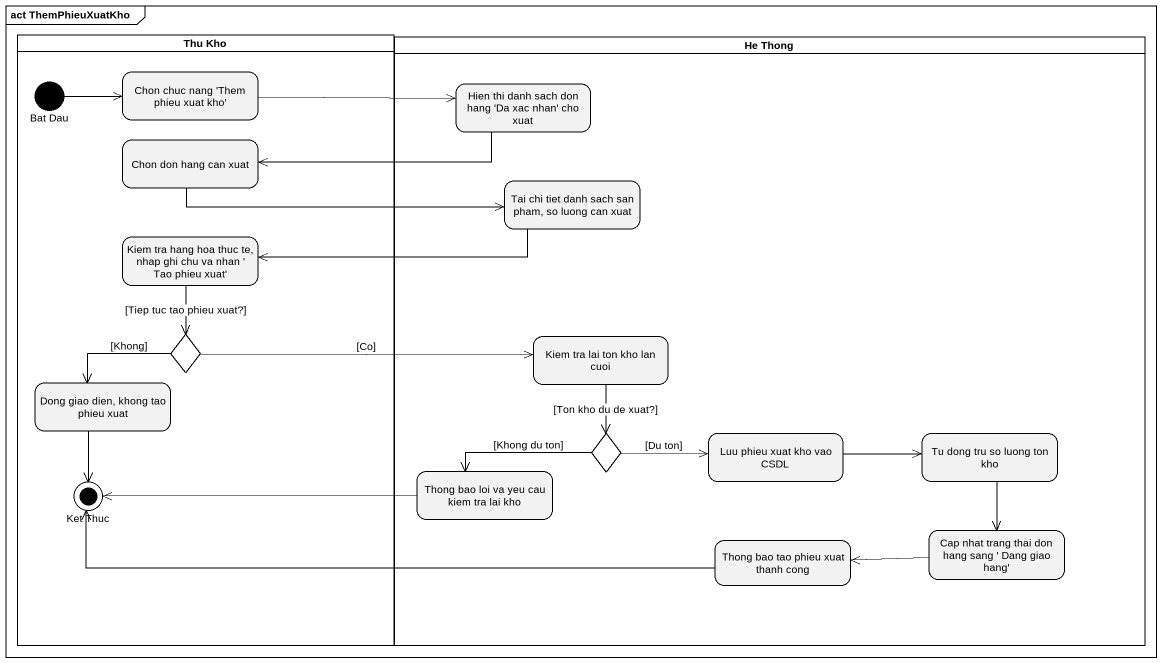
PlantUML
@startuml
mainframe act ThemPhieuXuatKho
hide empty description
state "Thu Kho" as Thu_Kho <<partition>> {
  state "Bat Dau" as Bat_Dau <<start>>
  state "Chon chuc nang 'Them phieu xuat kho'" as Chon_chuc_nang_Them_phieu
  state "Chon don hang can xuat" as Chon_don_hang_can_xuat
  state "Kiem tra hang hoa thuc te, nhap ghi chu va nhan ' Tao phieu xuat'" as Kiem_tra_hang_hoa_thuc_te
  state choice1 <<choice>>
  state "Dong giao dien, khong tao phieu xuat" as Dong_giao_dien_khong_tao
  state "Ket Thuc" as Ket_Thuc <<end>>
}
state "He Thong" as He_Thong <<partition>> {
  state "Hien thi danh sach don hang 'Da xac nhan' cho xuat" as Hien_thi_danh_sach_don_hang
  state "Tai chi tiet danh sach san pham, so luong can xuat" as Tai_chi_tiet_danh_sach_san
  state "Kiem tra lai ton kho lan cuoi" as Kiem_tra_lai_ton_kho_lan
  state choice2 <<choice>>
  state "Luu phieu xuat kho vao CSDL" as Luu_phieu_xuat_kho_vao_CSDL
  state "Tu dong tru so luong ton kho" as Tu_dong_tru_so_luong_ton_kho
  state "Thong bao loi va yeu cau kiem tra lai kho" as Thong_bao_loi_va_yeu_cau
  state "Thong bao tao phieu xuat thanh cong" as Thong_bao_tao_phieu_xuat
  state "Cap nhat trang thai don hang sang ' Dang giao hang'" as Cap_nhat_trang_thai_don
}
Bat_Dau -right-> Chon_chuc_nang_Them_phieu
Chon_chuc_nang_Them_phieu -right-> Hien_thi_danh_sach_don_hang
Hien_thi_danh_sach_don_hang -left-> Chon_don_hang_can_xuat
Chon_don_hang_can_xuat -right-> Tai_chi_tiet_danh_sach_san
Tai_chi_tiet_danh_sach_san -left-> Kiem_tra_hang_hoa_thuc_te
Kiem_tra_hang_hoa_thuc_te --> choice1 : [Tiep tuc tao phieu xuat?]
choice1 -right-> Kiem_tra_lai_ton_kho_lan : [Co]
choice1 --> Dong_giao_dien_khong_tao : [Khong]
Kiem_tra_lai_ton_kho_lan --> choice2 : [Ton kho du de xuat?]
Dong_giao_dien_khong_tao --> Ket_Thuc
choice2 -right-> Luu_phieu_xuat_kho_vao_CSDL : [Du ton]
choice2 -left-> Thong_bao_loi_va_yeu_cau : [Khong du ton]
Luu_phieu_xuat_kho_vao_CSDL -right-> Tu_dong_tru_so_luong_ton_kho
Tu_dong_tru_so_luong_ton_kho --> Cap_nhat_trang_thai_don
Thong_bao_loi_va_yeu_cau -left-> Ket_Thuc
Thong_bao_tao_phieu_xuat -left-> Ket_Thuc
Cap_nhat_trang_thai_don -left-> Thong_bao_tao_phieu_xuat
@enduml
